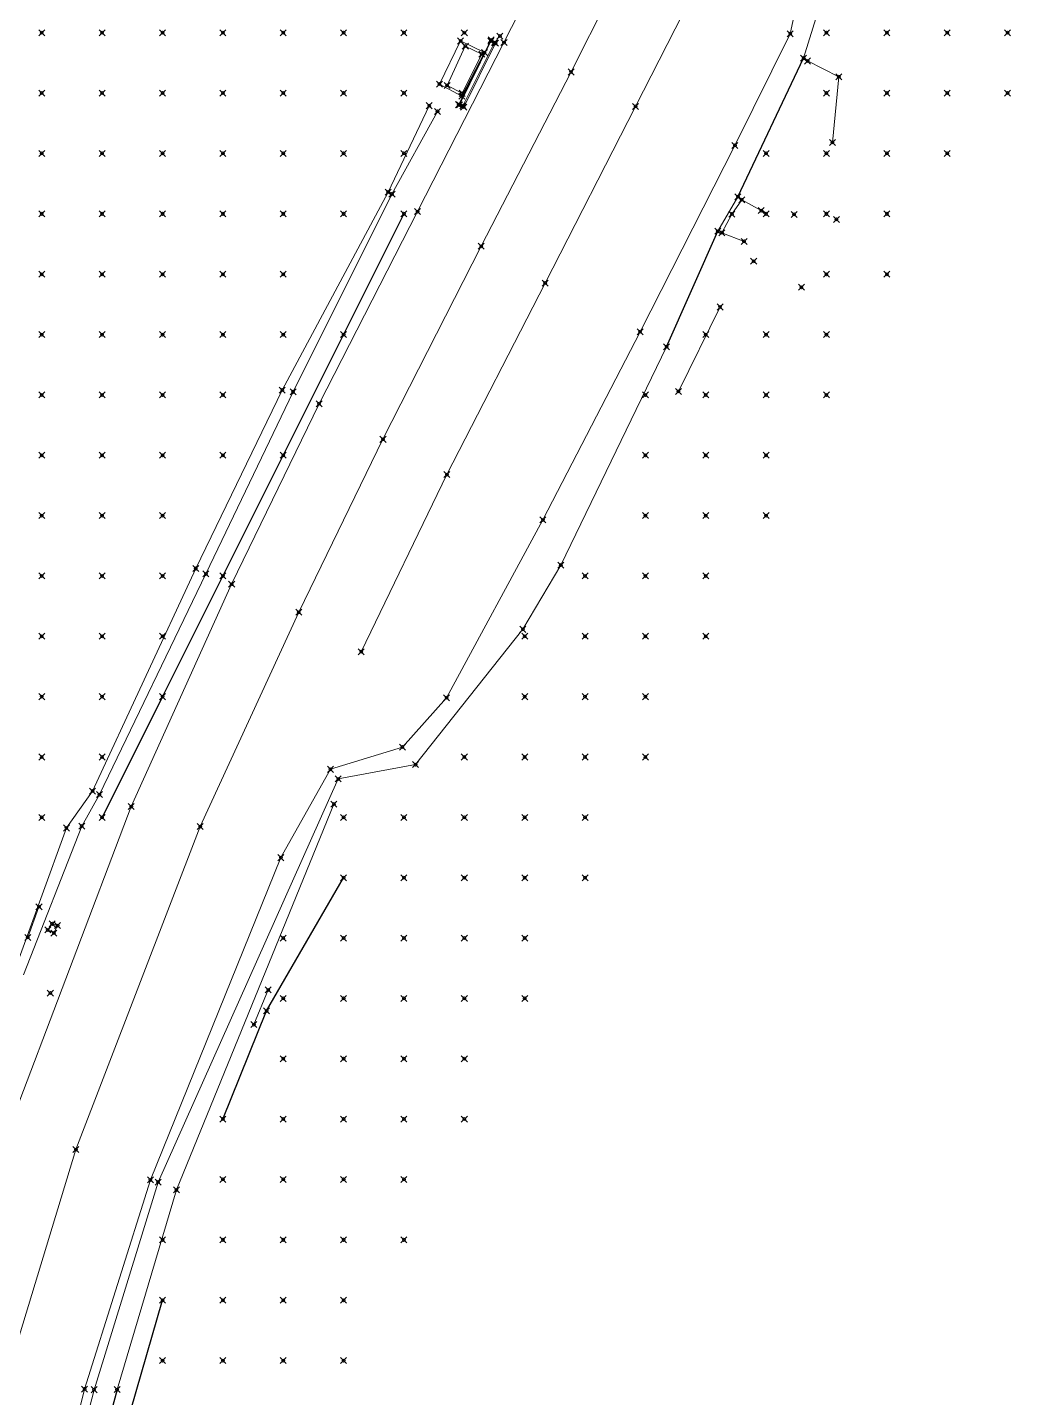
# Model space of a CAD drawing. Header units: metres. Extents: x 441556 to 446409, y 432338 to 461058.
# Drawn here: x 442403.2 to 442452.1, y 457266.2 to 457334.2 of the extents above; entities that cross this region are included whole.
import ezdxf

# ---------------------------------------------------------------- set-up
doc = ezdxf.new("R2010")
doc.units = ezdxf.units.M
doc.header["$MEASUREMENT"] = 0
doc.header["$PDMODE"] = 35
doc.header["$PDSIZE"] = 0.15
for name, color, linetype, lineweight in [('DTM-BRE-RevN_GRP_ CAROSABIL', 2, 'Continuous', 0), ('DTM-BRE-RevN_GRP_AX', 2, 'Continuous', 0), ('DTM-BRE-RevN_GRP_BANDA', 2, 'Continuous', 0), ('DTM-BRE-RevN_GRP_CAMERA CADERE JOS', 2, 'Continuous', 0), ('DTM-BRE-RevN_GRP_CAMERA CADERE SUS', 2, 'Continuous', 0), ('DTM-BRE-RevN_GRP_CANAL', 2, 'Continuous', 0), ('DTM-BRE-RevN_GRP_CANAL SCURGERE JOS', 2, 'Continuous', 0), ('DTM-BRE-RevN_GRP_IZVOR APA', 2, 'Continuous', 0), ('DTM-BRE-RevN_GRP_PARAPET BETON_JOS', 2, 'Continuous', 0), ('DTM-BRE-RevN_GRP_PARAPET BETON_SUS', 2, 'Continuous', 0), ('DTM-BRE-RevN_GRP_PARAPET METALIC', 2, 'Continuous', 0), ('DTM-BRE-RevN_GRP_TALUZ SUS', 2, 'Continuous', 0), ('DTM-BRE-RevN_GRP_ZID SPRIJIN JOS', 2, 'Continuous', 0), ('DTM-BRE-RevN_GRP_ZID SPRIJIN SUS', 2, 'Continuous', 0), ('DTM-BRE-RevN_YP_RevK_0YP', 1, 'Continuous', 0), ('DTM-BRE-RevN_YP_RevN', 1, 'Continuous', 30), ('DTM-NOK-RevN_LIDAR_co_lidar', 91, 'Continuous', 0), ('DTM-NOK-RevN_RTK', 32, 'Continuous', 0)]:
    doc.layers.add(name, color=color, linetype=linetype, lineweight=lineweight)

msp = doc.modelspace()

# ---------------------------------------------------------------- linework, layer by layer
at = {"layer": 'DTM-BRE-RevN_GRP_ CAROSABIL'}
for p, q in [((442432.025, 457343.666, 364.2040100097656), (442426.878, 457333.493, 364.25)), ((442442.283, 457339.448, 364.0010070800781), (442441.099, 457333.927, 364.0339965820312)), ((442441.099, 457333.927, 364.0339965820312), (442438.3540000001, 457328.384, 364.0159912109375)), ((442426.878, 457333.493, 364.25), (442422.585, 457325.096, 364.3489990234375)), ((442438.3540000001, 457328.384, 364.0159912109375), (442433.642, 457319.123, 363.9920043945312)), ((442422.585, 457325.096, 364.3489990234375), (442417.689, 457315.541, 364.4039916992188)), ((442433.642, 457319.123, 363.9920043945312), (442428.809, 457309.7670000001, 364.0029907226562)), ((442417.689, 457315.541, 364.4039916992188), (442413.346, 457306.57, 364.43701171875)), ((442428.809, 457309.7670000001, 364.0029907226562), (442424.025, 457300.933, 363.9289855957031)), ((442413.346, 457306.57, 364.43701171875), (442408.358, 457295.524, 364.489990234375)), ((442424.025, 457300.933, 363.9289855957031), (442421.832, 457298.4790000001, 363.9869995117188)), ((442421.832, 457298.4790000001, 363.9869995117188), (442418.255, 457297.375, 364.1539916992188)), ((442418.255, 457297.375, 364.1539916992188), (442415.793, 457292.985, 364.1910095214844)), ((442408.358, 457295.524, 364.489990234375), (442402.218, 457279.36, 364.5580139160156)), ((442415.793, 457292.985, 364.1910095214844), (442409.307, 457276.968, 364.1960144042969)), ((442409.307, 457276.968, 364.1960144042969), (442406.039, 457266.575, 364.2359924316406)), ((442406.039, 457266.575, 364.2359924316406), (442403.261, 457255.512, 364.2789916992188))]:
    msp.add_line(p, q, dxfattribs=at)
at = {"layer": 'DTM-BRE-RevN_GRP_AX'}
for p, q in [((442430.215, 457332.03, 364.2630004882812), (442435.223, 457342.046, 364.2359924316406)), ((442425.749, 457323.369, 364.3039855957031), (442430.215, 457332.03, 364.2630004882812)), ((442420.866, 457313.775, 364.2760009765625), (442425.749, 457323.369, 364.3039855957031)), ((442416.683, 457305.178, 364.3309936523438), (442420.866, 457313.775, 364.2760009765625)), ((442411.786, 457294.529, 364.3420104980469), (442416.683, 457305.178, 364.3309936523438)), ((442405.605, 457278.477, 364.4110107421875), (442411.786, 457294.529, 364.3420104980469)), ((442402.696, 457268.881, 364.4500122070312), (442405.605, 457278.477, 364.4110107421875))]:
    msp.add_line(p, q, dxfattribs=at)
at = {"layer": 'DTM-BRE-RevN_GRP_BANDA'}
for p, q in [((442433.416, 457330.321, 364.2099914550781), (442438.623, 457340.511, 364.1600036621094)), ((442428.924, 457321.536, 364.1910095214844), (442433.416, 457330.321, 364.2099914550781)), ((442424.042, 457312.021, 364.1830139160156), (442428.924, 457321.536, 364.1910095214844)), ((442419.783, 457303.217, 364.2460021972656), (442424.042, 457312.021, 364.1830139160156))]:
    msp.add_line(p, q, dxfattribs=at)
at = {"layer": 'DTM-BRE-RevN_GRP_CAMERA CADERE JOS'}
for p, q in [((442424.053, 457331.364, 362.3619995117188), (442424.957, 457333.319, 362.31298828125)), ((442425.775, 457332.92, 362.3250122070312), (442424.793, 457330.97, 362.3519897460938)), ((442424.957, 457333.319, 362.31298828125), (442425.775, 457332.92, 362.3250122070312)), ((442424.793, 457330.97, 362.3519897460938), (442424.053, 457331.364, 362.3619995117188))]:
    msp.add_line(p, q, dxfattribs=at)
at = {"layer": 'DTM-BRE-RevN_GRP_CAMERA CADERE SUS'}
for p, q in [((442423.673, 457331.43, 364.1539916992188), (442424.719, 457333.571, 364.1589965820312)), ((442424.719, 457333.571, 364.1589965820312), (442425.904, 457332.997, 363.875)), ((442425.904, 457332.997, 363.875), (442424.79, 457330.826, 364.2139892578125)), ((442424.79, 457330.826, 364.2139892578125), (442423.673, 457331.43, 364.1539916992188))]:
    msp.add_line(p, q, dxfattribs=at)
at = {"layer": 'DTM-BRE-RevN_GRP_CANAL'}
for p, q in [((442437.501, 457324.119, 363.4460144042969), (442438.504, 457325.833, 363.4500122070312)), ((442404.42, 457289.696, 363.7950134277344), (442404.206, 457289.393, 363.7730102539062)), ((442404.206, 457289.393, 363.7730102539062), (442404.512, 457289.236, 363.7460021972656)), ((442404.699, 457289.611, 363.7250061035156), (442404.42, 457289.696, 363.7950134277344)), ((442404.512, 457289.236, 363.7460021972656), (442404.699, 457289.611, 363.7250061035156)), ((442414.451, 457284.688, 363.5660095214844), (442415.165, 457286.414, 363.5400085449219))]:
    msp.add_line(p, q, dxfattribs=at)
at = {"layer": 'DTM-BRE-RevN_GRP_CANAL SCURGERE JOS'}
for p, q in [((442438.69, 457325.682, 362.1849975585938), (442438.205, 457324.965, 362.1669921875)), ((442439.658, 457325.146, 362.1119995117188), (442438.69, 457325.682, 362.1849975585938)), ((442438.205, 457324.965, 362.1669921875), (442437.709, 457324.04, 362.1629943847656)), ((442437.709, 457324.04, 362.1629943847656), (442438.807, 457323.609, 362.0960083007812))]:
    msp.add_line(p, q, dxfattribs=at)
at = {"layer": 'DTM-BRE-RevN_GRP_IZVOR APA'}
msp.add_line((442403.215, 457289.024, 364.9049987792969), (442403.773, 457290.548, 364.7909851074219), dxfattribs=at)
at = {"layer": 'DTM-BRE-RevN_GRP_PARAPET BETON_JOS'}
for p, q in [((442424.62, 457330.406, 364.1749877929688), (442426.244, 457333.623, 363.9590148925781)), ((442426.244, 457333.623, 363.9590148925781), (442426.456, 457333.458, 364.239013671875)), ((442426.456, 457333.458, 364.239013671875), (442424.875, 457330.289, 364.2829895019531)), ((442424.875, 457330.289, 364.2829895019531), (442424.62, 457330.406, 364.1749877929688))]:
    msp.add_line(p, q, dxfattribs=at)
at = {"layer": 'DTM-BRE-RevN_GRP_PARAPET BETON_SUS'}
for p, q in [((442424.664, 457330.3920000001, 364.5719909667969), (442426.222, 457333.567, 364.5469970703125)), ((442426.222, 457333.567, 364.5469970703125), (442426.402, 457333.489, 364.5050048828125)), ((442426.402, 457333.489, 364.5050048828125), (442424.837, 457330.352, 364.614990234375)), ((442424.837, 457330.352, 364.614990234375), (442424.664, 457330.3920000001, 364.5719909667969))]:
    msp.add_line(p, q, dxfattribs=at)
at = {"layer": 'DTM-BRE-RevN_GRP_PARAPET METALIC'}
for p, q in [((442442.941, 457336.533, 364.0060119628906), (442441.765, 457332.717, 363.9809875488281)), ((442434.955, 457318.378, 363.9339904785156), (442429.703, 457307.527, 363.760009765625)), ((442429.703, 457307.527, 363.760009765625), (442427.818, 457304.332, 363.885009765625)), ((442427.818, 457304.332, 363.885009765625), (442422.482, 457297.612, 363.6260070800781)), ((442422.482, 457297.612, 363.6260070800781), (442418.641, 457296.9, 364.0809936523438)), ((442418.641, 457296.9, 364.0809936523438), (442409.693, 457276.862, 364.1520080566406)), ((442409.693, 457276.862, 364.1520080566406), (442406.508, 457266.545, 364.2340087890625)), ((442406.508, 457266.545, 364.2340087890625), (442403.715, 457255.495, 364.2680053710938))]:
    msp.add_line(p, q, dxfattribs=at)
at = {"layer": 'DTM-BRE-RevN_GRP_TALUZ SUS'}
for p, q in [((442441.964, 457332.577, 363.9859924316406), (442443.516, 457331.795, 363.6719970703125)), ((442443.516, 457331.795, 363.6719970703125), (442443.199, 457328.531, 363.1619873046875)), ((442437.619, 457320.351, 363.3840026855469), (442435.546, 457316.157, 363.3599853515625)), ((442410.6040000001, 457276.472, 364.0889892578125), (442407.652, 457266.552, 364.1650085449219))]:
    msp.add_line(p, q, dxfattribs=at)
at = {"layer": 'DTM-BRE-RevN_GRP_ZID SPRIJIN JOS'}
msp.add_line((442403.009, 457287.154, 364.1210021972656), (442405.895, 457294.555, 364.0119934082031), dxfattribs=at)
at = {"layer": 'DTM-BRE-RevN_GRP_ZID SPRIJIN SUS'}
msp.add_line((442402.582, 457287.435, 366.43798828125), (442405.138, 457294.459, 366.052001953125), dxfattribs=at)
at = {"layer": 'DTM-BRE-RevN_YP_RevK_0YP'}
for p, q in [((442423.164, 457330.356, 364.2879943847656), (442421.122, 457326.06, 364.3659973144531)), ((442423.574, 457330.068, 363.8190002441406), (442421.313, 457325.958, 363.8630065917969)), ((442421.122, 457326.06, 364.3659973144531), (442415.861, 457316.22, 364.4020080566406)), ((442421.313, 457325.958, 363.8630065917969), (442416.398, 457316.135, 364.0260009765625)), ((442415.861, 457316.22, 364.4020080566406), (442411.562, 457307.355, 364.4339904785156)), ((442416.398, 457316.135, 364.0260009765625), (442412.068, 457307.086, 364.1310119628906)), ((442411.562, 457307.355, 364.4339904785156), (442406.432, 457296.292, 364.4599914550781)), ((442412.068, 457307.086, 364.1310119628906), (442406.778, 457296.119, 364.0029907226562)), ((442406.432, 457296.292, 364.4599914550781), (442405.138, 457294.459, 366.052001953125)), ((442406.778, 457296.119, 364.0029907226562), (442405.895, 457294.555, 364.0119934082031)), ((442410.6040000001, 457276.472, 364.0889892578125), (442418.425, 457295.649, 364.1260070800781))]:
    msp.add_line(p, q, dxfattribs=at)
at = {"layer": 'DTM-BRE-RevN_YP_RevN'}
msp.add_line((442407.652, 457266.552, 364.1650085449219), (442404.722, 457255.652, 364.1849975585938), dxfattribs=at)
at = {"layer": 'DTM-BRE-RevN_YP_RevN', "extrusion": (-0.02976926394891318, -0.06284318093355362, 0.9975793329525692), "elevation": -41548.30845480631, "flags": 128}
msp.add_lwpolyline([(204062.1827305707, 601274.6818972116), (204062.1827305707, 601282.3177018065)], dxfattribs=at)
at = {"layer": 'DTM-BRE-RevN_YP_RevN', "extrusion": (-0.8944271909999159, 0.4472135954999579, 0), "elevation": -191192.2354933745, "flags": 128}
msp.add_lwpolyline([(-606900.9903345513, 364.5650024414062), (-606894.2834722596, 364.5769958496094), (-606887.5761627543, 364.6090087890625), (-606880.8701948898, 364.5759887695312), (-606874.163332598, 364.6069946289062), (-606867.4560230927, 364.7040100097656)], dxfattribs=at)
at = {"layer": 'DTM-BRE-RevN_YP_RevN', "extrusion": (0.03140507154355907, 0.0708155992661322, 0.9969949209408855), "elevation": 46642.81674869674, "flags": 128}
msp.add_lwpolyline([(-219050.5902099898, -595592.3163412663), (-219050.5902099898, -595598.6154934035)], dxfattribs=at)
at = {"layer": 'DTM-BRE-RevN_YP_RevN', "extrusion": (-0.8335951020192413, 0.3834599137759524, 0.3975898645796567), "elevation": -193300.4711498042, "flags": 128}
msp.add_lwpolyline([(-600322.6295450798, 84154.45909774273), (-600328.4207884882, 84153.77465310419), (-600336.0357234488, 84155.55655727618)], dxfattribs=at)
at = {"layer": 'DTM-BRE-RevN_YP_RevN', "extrusion": (-0.886990861469752, 0.2295992177610702, 0.4006637129472198), "elevation": -287279.1766775908, "flags": 128}
msp.add_lwpolyline([(-553532.951333196, 126022.7818484317), (-553537.7797143948, 126021.998212408), (-553545.3182864276, 126022.5264431088)], dxfattribs=at)
at = {"layer": 'DTM-NOK-RevN_LIDAR_co_lidar'}
for p in [(442403.912, 457333.9790000001, 373.1319885253906), (442406.911, 457333.9790000001, 372.3880004882812), (442409.911, 457333.9790000001, 371.4190063476562), (442412.91, 457333.9790000001, 370.3919982910156), (442415.909, 457333.9790000001, 369.5769958496094), (442418.909, 457333.9790000001, 368.5140075683594), (442421.908, 457333.9790000001, 366.5570068359375), (442424.907, 457333.9790000001, 364.4710083007812), (442442.903, 457333.9790000001, 362.864990234375), (442445.903, 457333.9790000001, 362.1530151367188), (442448.902, 457333.9790000001, 360.8800048828125), (442451.901, 457333.9790000001, 359.0369873046875), (442403.912, 457330.98, 373.3420104980469), (442406.911, 457330.98, 371.9949951171875), (442409.911, 457330.98, 370.9070129394531), (442412.91, 457330.98, 370.2720031738281), (442415.909, 457330.98, 369.2879943847656), (442418.909, 457330.98, 367.7869873046875), (442421.908, 457330.98, 365.3760070800781), (442442.903, 457330.98, 362.6700134277344), (442445.903, 457330.98, 361.9140014648438), (442448.902, 457330.98, 360.3949890136719), (442451.901, 457330.98, 358.4729919433594), (442403.912, 457327.98, 372.2850036621094), (442406.911, 457327.98, 371.2730102539062), (442409.911, 457327.98, 370.3670043945312), (442412.91, 457327.98, 369.802001953125), (442415.909, 457327.98, 368.239013671875), (442418.909, 457327.98, 366.8349914550781), (442421.908, 457327.98, 364.9320068359375), (442439.904, 457327.98, 363.5069885253906), (442442.903, 457327.98, 362.5669860839844), (442445.903, 457327.98, 361.3580017089844), (442448.902, 457327.98, 359.4979858398438), (442403.912, 457324.981, 371.3810119628906), (442406.911, 457324.981, 370.677001953125), (442409.911, 457324.981, 369.635986328125), (442412.91, 457324.981, 369.1059875488281), (442415.909, 457324.981, 367.6860046386719), (442418.909, 457324.981, 365.5039978027344), (442421.908, 457324.981, 364.5650024414062), (442439.904, 457324.981, 362.6619873046875), (442442.903, 457324.981, 361.9840087890625), (442445.903, 457324.981, 360.5329895019531), (442403.912, 457321.981, 370.6270141601562), (442406.911, 457321.981, 369.6619873046875), (442409.911, 457321.981, 368.9530029296875), (442412.91, 457321.981, 368.4509887695312), (442415.909, 457321.981, 366.7080078125), (442442.903, 457321.981, 361.3179931640625), (442445.903, 457321.981, 359.5589904785156), (442403.912, 457318.982, 370.2650146484375), (442406.911, 457318.982, 368.9349975585938), (442409.911, 457318.982, 368.0750122070312), (442412.91, 457318.982, 367.9360046386719), (442415.909, 457318.982, 365.3999938964844), (442418.909, 457318.982, 364.5769958496094), (442436.905, 457318.982, 363.5180053710938), (442439.904, 457318.982, 362.2139892578125), (442442.903, 457318.982, 360.3299865722656), (442403.912, 457315.983, 369.8389892578125), (442406.911, 457315.983, 368.3429870605469), (442409.911, 457315.983, 367.4289855957031), (442412.91, 457315.983, 366.4089965820312), (442433.905, 457315.983, 363.8789978027344), (442436.905, 457315.983, 363.0469970703125), (442439.904, 457315.983, 361.4209899902344), (442442.903, 457315.983, 359.4460144042969), (442403.912, 457312.983, 369.3770141601562), (442406.911, 457312.983, 367.8819885253906), (442409.911, 457312.983, 366.7330017089844), (442412.91, 457312.983, 365.2950134277344), (442415.909, 457312.983, 364.6090087890625), (442433.905, 457312.983, 363.4760131835938), (442436.905, 457312.983, 362.2560119628906), (442439.904, 457312.983, 360.5260009765625), (442403.912, 457309.984, 368.7000122070312), (442406.911, 457309.984, 367.3489990234375), (442409.911, 457309.984, 366.0830078125), (442433.905, 457309.984, 362.8489990234375), (442436.905, 457309.984, 361.4289855957031), (442439.904, 457309.984, 359.7090148925781), (442403.912, 457306.985, 367.9100036621094), (442406.911, 457306.985, 366.8359985351562), (442409.911, 457306.985, 365.3489990234375), (442412.91, 457306.985, 364.5759887695312), (442430.906, 457306.985, 363.2749938964844), (442433.905, 457306.985, 362.0350036621094), (442436.905, 457306.985, 360.489013671875), (442403.912, 457303.985, 367.4869995117188), (442406.911, 457303.985, 366.2850036621094), (442409.911, 457303.985, 364.8150024414062), (442427.907, 457303.985, 363.6730041503906), (442430.906, 457303.985, 362.6369934082031), (442433.905, 457303.985, 361.2330017089844), (442436.905, 457303.985, 359.43798828125), (442403.912, 457300.986, 367.052001953125), (442406.911, 457300.986, 365.5809936523438), (442409.911, 457300.986, 364.6069946289062), (442427.907, 457300.986, 363.0570068359375), (442430.906, 457300.986, 361.7789916992188), (442433.905, 457300.986, 360.3949890136719), (442403.912, 457297.987, 366.4519958496094), (442406.911, 457297.987, 365), (442424.907, 457297.987, 363.4179992675781), (442427.907, 457297.987, 362.1799926757812), (442430.906, 457297.987, 360.7640075683594), (442433.905, 457297.987, 359.3829956054688), (442403.912, 457294.987, 365.6300048828125), (442406.911, 457294.987, 364.7040100097656), (442418.909, 457294.987, 364.1809997558594), (442421.908, 457294.987, 363.5599975585938), (442424.907, 457294.987, 362.4639892578125), (442427.907, 457294.987, 361.0559997558594), (442430.906, 457294.987, 359.6520080566406), (442418.909, 457291.988, 363.7369995117188), (442421.908, 457291.988, 362.5880126953125), (442424.907, 457291.988, 361.3880004882812), (442427.907, 457291.988, 359.9219970703125), (442430.906, 457291.988, 358.4580078125), (442415.909, 457288.989, 363.7510070800781), (442418.909, 457288.989, 362.7340087890625), (442421.908, 457288.989, 361.5969848632812), (442424.907, 457288.989, 360.302001953125), (442427.907, 457288.989, 358.6990051269531), (442415.909, 457285.989, 362.6300048828125), (442418.909, 457285.989, 361.6499938964844), (442421.908, 457285.989, 360.6690063476562), (442424.907, 457285.989, 359.2829895019531), (442427.907, 457285.989, 357.3909912109375), (442415.909, 457282.99, 362.0719909667969), (442418.909, 457282.99, 361.0969848632812), (442421.908, 457282.99, 359.7409973144531), (442424.907, 457282.99, 358.1679992675781), (442412.91, 457279.991, 362.7300109863281), (442415.909, 457279.991, 361.6860046386719), (442418.909, 457279.991, 360.4509887695312), (442421.908, 457279.991, 358.8559875488281), (442424.907, 457279.991, 357.2619934082031), (442412.91, 457276.991, 362.1180114746094), (442415.909, 457276.991, 361.260986328125), (442418.909, 457276.991, 359.6610107421875), (442421.908, 457276.991, 358.0260009765625), (442409.911, 457273.992, 363.2510070800781), (442412.91, 457273.992, 361.8110046386719), (442415.909, 457273.992, 360.7550048828125), (442418.909, 457273.992, 358.8819885253906), (442421.908, 457273.992, 357.3489990234375), (442409.911, 457270.993, 362.6709899902344), (442412.91, 457270.993, 361.6369934082031), (442415.909, 457270.993, 360.406005859375), (442418.909, 457270.993, 358.1520080566406), (442409.911, 457267.993, 362.3349914550781), (442412.91, 457267.993, 361.5060119628906), (442415.909, 457267.993, 360.0960083007812), (442418.909, 457267.993, 357.8210144042969)]:
    msp.add_point(p, dxfattribs=at)
at = {"layer": 'DTM-NOK-RevN_RTK'}
for p in [(442424.719, 457333.571, 364.1589965820312), (442426.222, 457333.567, 364.5469970703125), (442426.244, 457333.623, 363.9590148925781), (442426.402, 457333.489, 364.5050048828125), (442426.456, 457333.458, 364.239013671875), (442426.678, 457333.817, 363.8479919433594), (442426.878, 457333.493, 364.25), (442441.099, 457333.927, 364.0339965820312), (442424.957, 457333.319, 362.31298828125), (442425.775, 457332.92, 362.3250122070312), (442425.904, 457332.997, 363.875), (442441.765, 457332.717, 363.9809875488281), (442441.964, 457332.577, 363.9859924316406), (442423.673, 457331.43, 364.1539916992188), (442430.215, 457332.03, 364.2630004882812), (442443.516, 457331.795, 363.6719970703125), (442424.053, 457331.364, 362.3619995117188), (442424.79, 457330.826, 364.2139892578125), (442424.793, 457330.97, 362.3519897460938), (442423.164, 457330.356, 364.2879943847656), (442423.574, 457330.068, 363.8190002441406), (442424.62, 457330.406, 364.1749877929688), (442424.664, 457330.3920000001, 364.5719909667969), (442424.837, 457330.352, 364.614990234375), (442424.875, 457330.289, 364.2829895019531), (442433.416, 457330.321, 364.2099914550781), (442438.3540000001, 457328.384, 364.0159912109375), (442443.199, 457328.531, 363.1619873046875), (442421.122, 457326.06, 364.3659973144531), (442421.313, 457325.958, 363.8630065917969), (442438.504, 457325.833, 363.4500122070312), (442438.69, 457325.682, 362.1849975585938), (442422.585, 457325.096, 364.3489990234375), (442438.205, 457324.965, 362.1669921875), (442439.658, 457325.146, 362.1119995117188), (442441.295, 457324.955, 361.9989929199219), (442443.398, 457324.701, 361.8320007324219), (442437.501, 457324.119, 363.4460144042969), (442437.709, 457324.04, 362.1629943847656), (442425.749, 457323.369, 364.3039855957031), (442438.807, 457323.609, 362.0960083007812), (442439.284, 457322.622, 361.9710083007812), (442428.924, 457321.536, 364.1910095214844), (442441.659, 457321.332, 361.6340026855469), (442437.619, 457320.351, 363.3840026855469), (442433.642, 457319.123, 363.9920043945312), (442434.955, 457318.378, 363.9339904785156), (442415.861, 457316.22, 364.4020080566406), (442416.398, 457316.135, 364.0260009765625), (442435.546, 457316.157, 363.3599853515625), (442417.689, 457315.541, 364.4039916992188), (442420.866, 457313.775, 364.2760009765625), (442424.042, 457312.021, 364.1830139160156), (442428.809, 457309.7670000001, 364.0029907226562), (442411.562, 457307.355, 364.4339904785156), (442412.068, 457307.086, 364.1310119628906), (442429.703, 457307.527, 363.760009765625), (442413.346, 457306.57, 364.43701171875), (442416.683, 457305.178, 364.3309936523438), (442427.818, 457304.332, 363.885009765625), (442419.783, 457303.217, 364.2460021972656), (442424.025, 457300.933, 363.9289855957031), (442421.832, 457298.4790000001, 363.9869995117188), (442418.255, 457297.375, 364.1539916992188), (442422.482, 457297.612, 363.6260070800781), (442418.641, 457296.9, 364.0809936523438), (442406.432, 457296.292, 364.4599914550781), (442406.778, 457296.119, 364.0029907226562), (442408.358, 457295.524, 364.489990234375), (442418.425, 457295.649, 364.1260070800781), (442405.138, 457294.459, 366.052001953125), (442405.895, 457294.555, 364.0119934082031), (442411.786, 457294.529, 364.3420104980469), (442415.793, 457292.985, 364.1910095214844), (442403.773, 457290.548, 364.7909851074219), (442404.206, 457289.393, 363.7730102539062), (442404.42, 457289.696, 363.7950134277344), (442404.512, 457289.236, 363.7460021972656), (442404.699, 457289.611, 363.7250061035156), (442403.215, 457289.024, 364.9049987792969), (442404.337, 457286.251, 364.1600036621094), (442415.165, 457286.414, 363.5400085449219), (442415.083, 457285.366, 362.1019897460938), (442414.451, 457284.688, 363.5660095214844), (442405.605, 457278.477, 364.4110107421875), (442409.307, 457276.968, 364.1960144042969), (442409.693, 457276.862, 364.1520080566406), (442410.6040000001, 457276.472, 364.0889892578125), (442406.039, 457266.575, 364.2359924316406), (442406.508, 457266.545, 364.2340087890625), (442407.652, 457266.552, 364.1650085449219)]:
    msp.add_point(p, dxfattribs=at)

doc.saveas('drawing.dxf')
